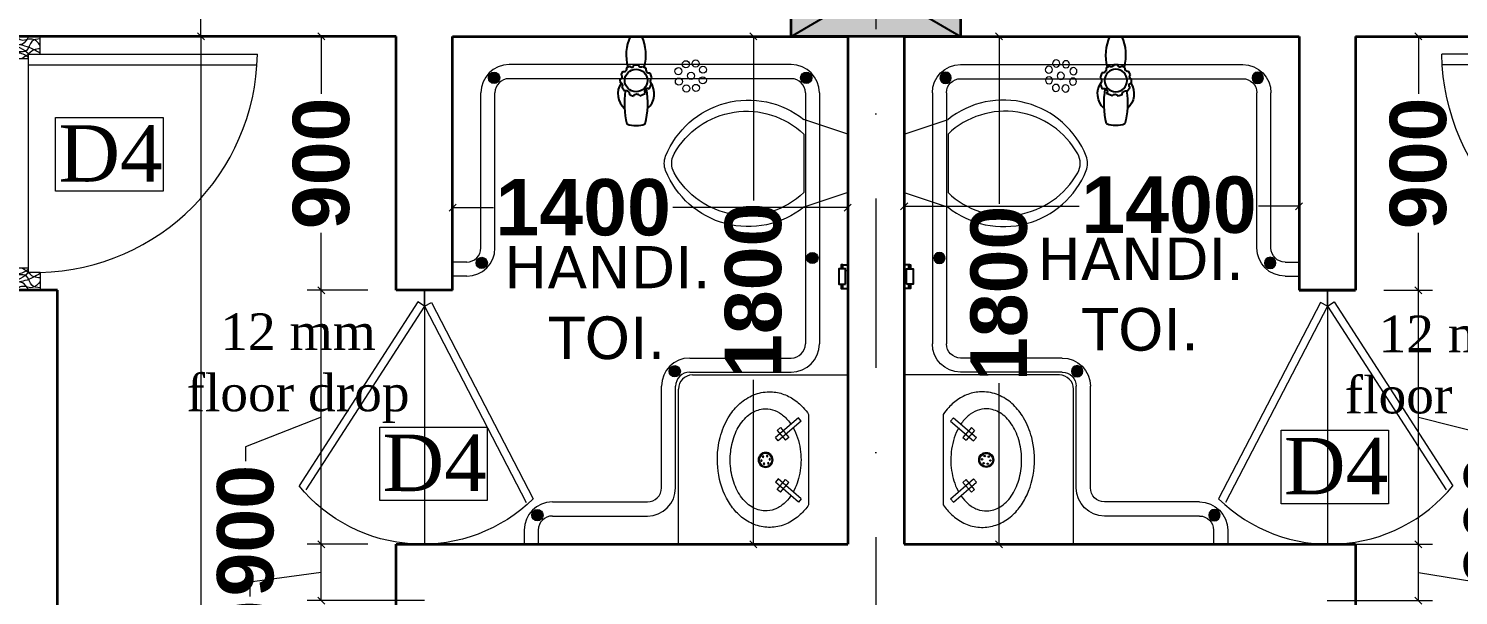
# Model space of a CAD drawing. Header units: millimetres. Extents: x -3092155 to 4513934, y -12317808 to 1850003.
# Drawn here: x -453517 to -448450, y -5679308 to -5677299 of the extents above; entities that cross this region are included whole.
import ezdxf

# ---------------------------------------------------------------- set-up
doc = ezdxf.new("R2010")
doc.units = ezdxf.units.MM
doc.header["$LTSCALE"] = 2
doc.header["$MEASUREMENT"] = 0
doc.header["$PDMODE"] = 34
doc.header["$PDSIZE"] = 500
doc.linetypes.add('DASHDOT', pattern=[1, 0.5, -0.25, 0, -0.25])
for name, color, linetype, lineweight in [('coloumn', 10, 'Continuous', 35), ('D4', 10, 'Continuous', 5), ('DOOR', 27, 'Continuous', 5), ('FIXTURE', 252, 'Continuous', 0), ('GRID', 251, 'DASHDOT', 5), ('Layer1', 251, 'Continuous', 0), ('RAILING', 47, 'Continuous', 13), ('SILL', 74, 'Continuous', 9), ('tap', 97, 'Continuous', 25), ('taxe', 7, 'Continuous', 9), ('TEXT', 7, 'Continuous', 13), ('toi.dim.', 214, 'Continuous', 9), ('WAll', 250, 'Continuous', 35)]:
    doc.layers.add(name, color=color, linetype=linetype, lineweight=lineweight)
doc.layers.add('Layer3', color=36, linetype='Continuous')
doc.layers.add('ROAD', color=7, linetype='Continuous', lineweight=15, true_color=0x004a6a)
doc.styles.add('int dim', font='arialbd.ttf', dxfattribs={"height": 200})
doc.styles.get("Standard").update_dxf_attribs({"font": 'times.ttf', "height": 500})
doc.styles.add('style2', font='verdana.ttf')
doc.dimstyles.new('toilet detail', dxfattribs={"dimtxt": 150, "dimasz": 25, "dimexe": 50, "dimexo": 100, "dimgap": 25, "dimtad": 0, "dimdec": 0, "dimzin": 3, "dimdsep": 46, "dimtxsty": 'int dim', "dimblk": 'OBLIQUE', "dimcen": 90, "dimclrd": 214, "dimclre": 214, "dimclrt": 256, "dimadec": 0, "dimazin": 0, "dimtfac": 1, "dimtdec": 0, "dimtofl": 0, "dimtmove": 1, "dimatfit": 3, "dimfxl": 1, "dimfrac": 1, "dimtolj": 1, "dimtzin": 0, "dimlwd": -1, "dimlwe": -1, "dimarcsym": 1})

# ---------------------------------------------------------------- blocks, each defined once
blk = doc.blocks.new('F.F')
at = {"layer": 'coloumn', "ltscale": 100}
blk.add_hatch(color=256, dxfattribs=at).paths.add_polyline_path([(-222834.9387046737, -5830306.19952262), (-222834.9387046737, -5830656.199522621), (-223434.9387046737, -5830656.199522621), (-223434.9387046737, -5830306.19952262)])
at = {"layer": 'coloumn', "lineweight": 25, "ltscale": 100}
for p, q in [((-223434.9387046737, -5830656.199522621), (-222834.9387046737, -5830306.19952262)), ((-223434.9387046737, -5830306.19952262), (-222834.9387046737, -5830656.199522621))]:
    blk.add_line(p, q, dxfattribs=at)
at = {"layer": 'coloumn', "ltscale": 100}
blk.add_lwpolyline([(-222834.9387046737, -5830306.19952262), (-222834.9387046737, -5830656.199522621), (-223434.9387046737, -5830656.199522621), (-223434.9387046737, -5830306.19952262)], close=True, dxfattribs=at)
blk = doc.blocks.new('14')
at = {"layer": 'FIXTURE', "ltscale": 15000}
for centre in [(-56.98899096832612, 27.93758214637637), (-38.20844072954995, 36.0154674127698), (-20.2151071971748, 27.0380796417594), (-64.68213853077668, 9.495943598449239), (-38.12322247237899, 9.495943598449236), (-12.13889834866859, 9.495943598449236), (-56.95706919417716, -7.848507821559906), (-38.20844072954996, -15.28902206820631), (-18.61901848972775, -8.359989639371632)]:
    blk.add_circle(centre, 6.965944811660197, dxfattribs=at)
blk = doc.blocks.new('ryr')
at = {"layer": 'tap', "ltscale": 100}
for p, q in [((1982569.018644572, -4956357.754817451), (1982576.059878631, -4956352.883035951)), ((1982583.737675077, -4956350.44548549), (1982590.202268639, -4956350.139865152)), ((1982598.167661398, -4956351.876693387), (1982604.579008114, -4956355.304493397)), ((1982610.690104417, -4956361.283024868), (1982614.049456018, -4956367.114631121)), ((1982562.6397905, -4956366.830942098), (1982560.619417549, -4956373.748985207)), ((1982561.079463562, -4956384.703346794), (1982565.096674409, -4956394.370811427)), ((1982616.002023037, -4956374.114746697), (1982616.037314679, -4956381.777848398)), ((1982666.278792854, -4956367.768315107), (1982666.287072216, -4956388.375991837)), ((1982572.831709136, -4956401.424545053), (1982582.244357445, -4956405.415036406)), ((1982601.526662083, -4956402.744159232), (1982592.781080879, -4956405.710433228)), ((1982613.723516514, -4956389.770130052), (1982610.08629866, -4956395.641961147))]:
    blk.add_line(p, q, dxfattribs=at)
blk.add_circle((1982588.283364309, -4956378.074034302), 20, dxfattribs=at)
for centre, radius, start, end in [((1982547.685375614, -4956509.021082662), 151.7093994229934, 81.76230417884105, 103.9834318662461), ((1982564.445824714, -4956380.45154472), 34.64069505713051, 56.55277587514192, 138.7143302402152), ((1982563.234411473, -4956360.46920614), 6.389464648687468, 264.6601720458993, 25.13943216500143), ((1982579.446505095, -4956350.239695132), 4.296101661263567, 217.9728670969993, 357.2543869593875), ((1982594.646703805, -4956348.890665844), 4.616654942065941, 195.6991030066236, 319.6996369507292), ((1982608.779900129, -4956357.123019014), 4.577611728740137, 156.5926791675466, 294.6637864751611), ((1982633.110303181, -4956440.782698616), 80.1950678442886, 65.5624695641667, 105.3326518006847), ((1982556.196415525, -4956378.074034302), 48.00995838109209, 160.1952473060995, 199.8047526939004), ((1982556.944758322, -4956379.390149402), 6.732447841380619, 307.8898860605086, 56.91974426233791), ((1982615.41065981, -4956370.507321732), 3.655574557478431, 111.8614756836552, 279.3096630897456), ((1982616.778405089, -4956386.323464932), 4.605631841286484, 99.25969699666588, 228.4484114278765), ((1982547.685375614, -4956247.126985941), 151.7093994229934, 256.0165681337539, 279.8379305379639), ((1982564.443915571, -4956375.699608197), 34.64069505713051, 221.3317081846367, 306.2699323172791), ((1982568.619799926, -4956398.275333967), 5.259059769223807, 323.2148265677761, 132.0605413497072), ((1982587.381802387, -4956410.234905004), 7.044464055513258, 39.96174969293975, 136.8267596166059), ((1982588.283364309, -4956378.074034302), 28, 279.2436243042187, 279.2438643274891), ((1982607.803097933, -4956401.599361283), 6.379985056878329, 69.03030871157539, 190.3369005336596), ((1982633.110303181, -4956315.365369986), 80.1950678442886, 254.6673482038987, 294.4375304516508)]:
    blk.add_arc(centre, radius, start, end, dxfattribs=at)
blk = doc.blocks.new('A$C3DC14F32')
at = {"layer": 'DOOR', "ltscale": 100}
for p, q in [((52.99949478264897, 114.9996921028942), (52.99949478264899, 756.7428243851377)), ((83.99949478264897, 79.99969210289419), (83.99949478264898, 755.4110343496443)), ((-0.0005052173510194, -0.000307897105813), (-0.0005052173510194, 114.9996921028942)), ((52.99949478264897, 114.9996921028942), (-0.0005052173510194, 114.9996921028942)), ((52.99949478264897, 79.99969210289419), (52.99949478264897, 114.9996921028942)), ((696.999494782649, 114.9996921028942), (696.999494782649, 79.99969210289419)), ((696.999494782649, 114.9996921028942), (749.999494782649, 114.9996921028942)), ((749.999494782649, 114.9996921028942), (749.999494782649, -0.000307897105813)), ((52.99949478264897, 79.99969210289419), (696.999494782649, 79.99969210289419)), ((64.99949478264897, -0.0003078980371356), (64.99949478264897, 79.99969210289419)), ((684.9994947826488, 79.99969210289419), (684.9994947826488, -0.0003078980371356)), ((64.99949478264897, -0.0003078980371356), (-0.0005052173510194, -0.000307897105813)), ((684.9994947826488, -0.0003078980371356), (749.9994947826491, -0.0003078980371356))]:
    blk.add_line(p, q, dxfattribs=at)
blk.add_arc((40.31417776597399, 100.008927482144), 656.8563987731303, 1.307716759455737, 88.89342584686472, dxfattribs=at)
for points in [[(49.99949478264897, 114.9996921028942), (28.5, 70), (14.5, 33.5), (-0.0005052173510194, 24)], [(26.49949478264898, 114.9996921028942), (8, 91.5), (10.5, 56), (-0.0005052173510194, 44.5)], [(7.000000000465661, 114.9996921028942), (15, 90.5), (41.5, 75), (48, 24.5), (64.99949478264897, 10)], [(37.00000000046565, 114.9996921028942), (40, 96), (56, 76), (64.99949478264897, 61)], [(742.9989895648323, 114.9996921028942), (734.998989565298, 90.5), (708.4989895652977, 75), (701.998989565298, 24.5), (684.9994947826488, 10)], [(712.9989895648323, 114.9996921028942), (709.998989565298, 96), (693.9989895652977, 76), (684.9994947826488, 61)], [(699.999494782649, 114.9996921028942), (721.4989895652977, 70), (735.498989565298, 33.5), (749.999494782649, 24)], [(723.499494782649, 114.9996921028942), (741.9989895652977, 91.5), (739.498989565298, 56), (749.999494782649, 44.5)], [(52.99949478264897, 82), (32.5, 31.5), (37, 21), (-0.0005052173510194, 12)], [(-0.0005052173510194, 81), (22.5, 62.5), (25, 15), (64.99949478264897, -0.0003078980371356)], [(62, 79.99969210289419), (49, 49), (54, 23.5), (4, -0.000307897105813)], [(749.999494782649, 81), (727.4989895652978, 62.5), (724.9989895652977, 15), (684.9994947826488, -0.0003078980371356)], [(687.9989895652977, 79.99969210289419), (700.9989895652977, 49), (695.9989895652977, 23.5), (745.9989895652977, -0.000307897105813)], [(696.999494782649, 82), (717.4989895652977, 31.5), (712.9989895652977, 21), (749.999494782649, 12)]]:
    blk.add_spline(points, degree=3, dxfattribs=at)
blk = doc.blocks.new('_Oblique')
at = {"color": 0, "linetype": 'ByBlock', "lineweight": -2}
blk.add_line((-0.5, -0.5), (0.5, 0.5), dxfattribs=at)
blk = doc.blocks.new('*D1242')
at = {"layer": 'Defpoints', "color": 0, "lineweight": 50, "ltscale": 100, "transparency": 16777216}
for p in [(-1420435.237251119, -5390860.687019234), (-1420212.660951454, -5390860.687019234), (-1420435.2149101, -5391760.687019234)]:
    blk.add_point(p, dxfattribs=at)
at = {"layer": 'toi.dim.', "color": 214, "ltscale": 100, "transparency": 16777216}
for p, q in [((-1420335.237251119, -5390860.687019234), (-1420162.660951455, -5390860.687019234)), ((-1420212.660951454, -5391760.687019234), (-1420212.660951454, -5390860.687019234)), ((-1420212.660951454, -5391310.687019235), (-1419949.050948, -5391376.835547158)), ((-1419949.050948, -5391376.835547158), (-1419949.050948, -5391426.835547158)), ((-1420335.2149101, -5391760.687019234), (-1420162.660951455, -5391760.687019234))]:
    blk.add_line(p, q, dxfattribs=at)
at = {"layer": 'toi.dim.', "color": 214, "ltscale": 100, "transparency": 16777216, "xscale": 25, "yscale": 25, "zscale": 25}
for p, rotation in [((-1420212.660951454, -5390860.687019234), 90), ((-1420212.660951454, -5391760.687019234), 270)]:
    blk.add_blockref('_Oblique', p, dxfattribs=dict(at, rotation=rotation))
at = {"layer": 'toi.dim.', "ltscale": 100, "transparency": 16777216, "insert": (-1419949.050947999, -5391673.595438018), "char_height": 200, "attachment_point": 5, "rotation": 90, "style": 'int dim'}
blk.add_mtext('\\A1;900', dxfattribs=at)
blk = doc.blocks.new('*D1243')
at = {"layer": 'Defpoints', "color": 0, "lineweight": 50, "ltscale": 100, "transparency": 16777216}
for p in [(-1420435.237251119, -5389960.687019234), (-1420212.660951454, -5389960.687019234), (-1420435.237251119, -5390860.687019234)]:
    blk.add_point(p, dxfattribs=at)
at = {"layer": 'toi.dim.', "color": 214, "ltscale": 100, "transparency": 16777216}
for p, q in [((-1420335.237251119, -5389960.687019234), (-1420162.660951455, -5389960.687019234)), ((-1420212.660951454, -5389960.687019234), (-1420212.660951454, -5390163.927128375)), ((-1420212.660951454, -5390860.687019234), (-1420212.660951454, -5390657.446910095)), ((-1420335.237251119, -5390860.687019234), (-1420162.660951455, -5390860.687019234))]:
    blk.add_line(p, q, dxfattribs=at)
at = {"layer": 'toi.dim.', "color": 214, "ltscale": 100, "transparency": 16777216, "xscale": 25, "yscale": 25, "zscale": 25}
for p, rotation in [((-1420212.660951454, -5389960.687019234), 90), ((-1420212.660951454, -5390860.687019234), 270)]:
    blk.add_blockref('_Oblique', p, dxfattribs=dict(at, rotation=rotation))
at = {"layer": 'toi.dim.', "ltscale": 100, "transparency": 16777216, "insert": (-1420212.660951454, -5390410.687019234), "char_height": 200, "attachment_point": 5, "rotation": 90, "style": 'int dim'}
blk.add_mtext('\\A1;900', dxfattribs=at)
blk = doc.blocks.new('*D1245')
at = {"layer": 'Defpoints', "color": 0, "lineweight": 50, "ltscale": 100, "transparency": 16777216}
for p in [(-1424100.193849668, -5391760.687019234), (-1423834.838210449, -5391760.687019234), (-1423634.846117938, -5391960.687019231)]:
    blk.add_point(p, dxfattribs=at)
at = {"layer": 'toi.dim.', "color": 214, "ltscale": 100, "transparency": 16777216}
for p, q in [((-1423934.838210449, -5391760.687019234), (-1424150.193849668, -5391760.687019234)), ((-1424100.193849668, -5391960.687019231), (-1424100.193849668, -5391760.687019234)), ((-1424100.193849668, -5391860.687019232), (-1424353.343983662, -5391895.450077783)), ((-1424353.343983662, -5391895.450077783), (-1424353.343983662, -5391945.450077783)), ((-1423734.846117938, -5391960.687019231), (-1424150.193849668, -5391960.687019231))]:
    blk.add_line(p, q, dxfattribs=at)
at = {"layer": 'toi.dim.', "color": 214, "ltscale": 100, "transparency": 16777216, "xscale": 25, "yscale": 25, "zscale": 25}
for p, rotation in [((-1424100.193849668, -5391760.687019234), 90), ((-1424100.193849668, -5391960.687019231), 270)]:
    blk.add_blockref('_Oblique', p, dxfattribs=dict(at, rotation=rotation))
at = {"layer": 'toi.dim.', "ltscale": 100, "transparency": 16777216, "insert": (-1424353.343983661, -5392193.164948178), "char_height": 200, "attachment_point": 5, "rotation": 90, "style": 'int dim'}
blk.add_mtext('\\A1;200', dxfattribs=at)
blk = doc.blocks.new('*D1206')
at = {"layer": 'Defpoints', "color": 0, "lineweight": 50, "ltscale": 100, "transparency": 16777216}
for p in [(-1424100.193849668, -5390860.687019235), (-1423834.846117937, -5390860.687019235), (-1423834.846117938, -5391760.687019234)]:
    blk.add_point(p, dxfattribs=at)
at = {"layer": 'toi.dim.', "color": 214, "ltscale": 100, "transparency": 16777216}
for p, q in [((-1423934.846117937, -5390860.687019235), (-1424150.193849668, -5390860.687019235)), ((-1424100.193849668, -5391760.687019234), (-1424100.193849668, -5390860.687019235)), ((-1424100.193849668, -5391310.687019235), (-1424368.489739139, -5391415.849960906)), ((-1424368.489739139, -5391415.849960906), (-1424368.489739139, -5391465.849960906)), ((-1423934.846117937, -5391760.687019234), (-1424150.193849668, -5391760.687019234))]:
    blk.add_line(p, q, dxfattribs=at)
at = {"layer": 'toi.dim.', "color": 214, "ltscale": 100, "transparency": 16777216, "xscale": 25, "yscale": 25, "zscale": 25}
for p, rotation in [((-1424100.193849668, -5390860.687019235), 90), ((-1424100.193849668, -5391760.687019234), 270)]:
    blk.add_blockref('_Oblique', p, dxfattribs=dict(at, rotation=rotation))
at = {"layer": 'toi.dim.', "ltscale": 100, "transparency": 16777216, "insert": (-1424368.489739138, -5391712.609851768), "char_height": 200, "attachment_point": 5, "rotation": 90, "style": 'int dim'}
blk.add_mtext('\\A1;900', dxfattribs=at)
blk = doc.blocks.new('*D1246')
at = {"layer": 'Defpoints', "color": 0, "lineweight": 50, "ltscale": 100, "transparency": 16777216}
for p in [(-1424100.193849668, -5389960.687019234), (-1423834.846117938, -5389960.687019234), (-1423834.846117937, -5390860.687019235)]:
    blk.add_point(p, dxfattribs=at)
at = {"layer": 'toi.dim.', "color": 214, "ltscale": 100, "transparency": 16777216}
for p, q in [((-1423934.846117937, -5389960.687019234), (-1424150.193849668, -5389960.687019234)), ((-1424100.193849668, -5389960.687019234), (-1424100.193849668, -5390163.927128375)), ((-1424100.193849668, -5390860.687019235), (-1424100.193849668, -5390657.446910095)), ((-1423934.846117937, -5390860.687019235), (-1424150.193849668, -5390860.687019235))]:
    blk.add_line(p, q, dxfattribs=at)
at = {"layer": 'toi.dim.', "color": 214, "ltscale": 100, "transparency": 16777216, "xscale": 25, "yscale": 25, "zscale": 25}
for p, rotation in [((-1424100.193849668, -5389960.687019234), 90), ((-1424100.193849668, -5390860.687019235), 270)]:
    blk.add_blockref('_Oblique', p, dxfattribs=dict(at, rotation=rotation))
at = {"layer": 'toi.dim.', "ltscale": 100, "transparency": 16777216, "insert": (-1424100.193849667, -5390410.687019234), "char_height": 200, "attachment_point": 5, "rotation": 90, "style": 'int dim'}
blk.add_mtext('\\A1;900', dxfattribs=at)
blk = doc.blocks.new('*D1247')
at = {"layer": 'Defpoints', "color": 0, "lineweight": 50, "ltscale": 100, "transparency": 16777216}
for p in [(-1420635.237251119, -5391760.687019234), (-1420212.660951454, -5391760.687019234), (-1420635.237251119, -5391960.687019231)]:
    blk.add_point(p, dxfattribs=at)
at = {"layer": 'toi.dim.', "color": 214, "ltscale": 100, "transparency": 16777216}
for p, q in [((-1420535.237251119, -5391760.687019234), (-1420162.660951455, -5391760.687019234)), ((-1420212.660951454, -5391960.687019231), (-1420212.660951454, -5391760.687019234)), ((-1420212.660951454, -5391860.687019232), (-1419971.98905514, -5391900.206716659)), ((-1419971.98905514, -5391900.206716659), (-1419971.98905514, -5391950.206716659)), ((-1420535.237251119, -5391960.687019231), (-1420162.660951455, -5391960.687019231))]:
    blk.add_line(p, q, dxfattribs=at)
at = {"layer": 'toi.dim.', "color": 214, "ltscale": 100, "transparency": 16777216, "xscale": 25, "yscale": 25, "zscale": 25}
for p, rotation in [((-1420212.660951454, -5391760.687019234), 90), ((-1420212.660951454, -5391960.687019231), 270)]:
    blk.add_blockref('_Oblique', p, dxfattribs=dict(at, rotation=rotation))
at = {"layer": 'toi.dim.', "ltscale": 100, "transparency": 16777216, "insert": (-1419971.989055139, -5392197.921587055), "char_height": 200, "attachment_point": 5, "rotation": 90, "style": 'int dim'}
blk.add_mtext('\\A1;200', dxfattribs=at)
blk = doc.blocks.new('*D1257')
at = {"layer": 'Defpoints', "color": 0, "lineweight": 50, "ltscale": 100, "transparency": 16777216}
for p in [(-1424526.603036676, -5389960.687019234), (-1423834.846117938, -5389960.687019234), (-1423834.846117938, -5394460.686399475)]:
    blk.add_point(p, dxfattribs=at)
at = {"layer": 'toi.dim.', "color": 214, "ltscale": 100, "transparency": 16777216}
for p, q in [((-1423934.846117937, -5389960.687019234), (-1424576.603036676, -5389960.687019234)), ((-1424526.603036676, -5389960.687019234), (-1424526.603036676, -5392597.441539451)), ((-1424526.603036676, -5394460.686399475), (-1424526.603036676, -5393250.033626762)), ((-1423934.846117937, -5394460.686399475), (-1424576.603036676, -5394460.686399475))]:
    blk.add_line(p, q, dxfattribs=at)
at = {"layer": 'toi.dim.', "color": 214, "ltscale": 100, "transparency": 16777216, "xscale": 25, "yscale": 25, "zscale": 25}
for p, rotation in [((-1424526.603036676, -5389960.687019234), 90), ((-1424526.603036676, -5394460.686399475), 270)]:
    blk.add_blockref('_Oblique', p, dxfattribs=dict(at, rotation=rotation))
at = {"layer": 'toi.dim.', "ltscale": 100, "transparency": 16777216, "insert": (-1424526.603036676, -5392923.737583108), "char_height": 200, "attachment_point": 5, "rotation": 90, "style": 'int dim'}
blk.add_mtext('\\A1;4500', dxfattribs=at)
blk = doc.blocks.new('*D1258')
at = {"layer": 'Defpoints', "color": 0, "lineweight": 50, "ltscale": 100, "transparency": 16777216}
for p in [(-1424526.603036676, -5389760.687019235), (-1423986.792024805, -5389760.687019235), (-1423834.846117938, -5389960.687019234)]:
    blk.add_point(p, dxfattribs=at)
at = {"layer": 'toi.dim.', "color": 214, "ltscale": 100, "transparency": 16777216}
for p, q in [((-1424760.65727544, -5389713.292893724), (-1424760.65727544, -5389663.292893724)), ((-1424526.603036676, -5389860.687019234), (-1424760.65727544, -5389713.292893724)), ((-1424086.792024805, -5389760.687019235), (-1424576.603036676, -5389760.687019235)), ((-1424526.603036676, -5389960.687019234), (-1424526.603036676, -5389760.687019235)), ((-1423934.846117937, -5389960.687019234), (-1424576.603036676, -5389960.687019234))]:
    blk.add_line(p, q, dxfattribs=at)
at = {"layer": 'toi.dim.', "color": 214, "ltscale": 100, "transparency": 16777216, "xscale": 25, "yscale": 25, "zscale": 25}
for p, rotation in [((-1424526.603036676, -5389760.687019235), 90), ((-1424526.603036676, -5389960.687019234), 270)]:
    blk.add_blockref('_Oblique', p, dxfattribs=dict(at, rotation=rotation))
at = {"layer": 'toi.dim.', "ltscale": 100, "transparency": 16777216, "insert": (-1424760.657275439, -5389415.578023327), "char_height": 200, "attachment_point": 5, "rotation": 90, "style": 'int dim'}
blk.add_mtext('\\A1;200', dxfattribs=at)
blk = doc.blocks.new('*D1207')
at = {"layer": 'Defpoints', "color": 0, "lineweight": 50, "ltscale": 100, "transparency": 16777216}
for p in [(-1422034.846117936, -5390376.796773953), (-1422034.846117936, -5390562.790842702), (-1420635.237251119, -5390635.676590822)]:
    blk.add_point(p, dxfattribs=at)
at = {"layer": 'toi.dim.', "color": 214, "ltscale": 100, "transparency": 16777216}
for p, q in [((-1422034.846117936, -5390476.796773953), (-1422034.846117936, -5390612.790842702)), ((-1420635.237251119, -5390535.676590824), (-1420635.237251119, -5390512.790842702)), ((-1422034.846117936, -5390562.790842702), (-1421414.226721485, -5390562.790842702)), ((-1420635.237251119, -5390562.790842702), (-1420778.551414527, -5390562.790842702))]:
    blk.add_line(p, q, dxfattribs=at)
at = {"layer": 'toi.dim.', "color": 214, "ltscale": 100, "transparency": 16777216, "xscale": 25, "yscale": 25, "zscale": 25, "rotation": 180}
blk.add_blockref('_Oblique', (-1422034.846117936, -5390562.790842702), dxfattribs=at)
at = {"layer": 'toi.dim.', "color": 214, "ltscale": 100, "transparency": 16777216, "xscale": 25, "yscale": 25, "zscale": 25}
blk.add_blockref('_Oblique', (-1420635.237251119, -5390562.790842702), dxfattribs=at)
at = {"layer": 'toi.dim.', "ltscale": 100, "transparency": 16777216, "insert": (-1421096.389068006, -5390558.587181987), "char_height": 200, "attachment_point": 5, "style": 'int dim'}
blk.add_mtext('\\A1;1400', dxfattribs=at)
blk = doc.blocks.new('*D1269')
at = {"layer": 'Defpoints', "color": 0, "lineweight": 50, "ltscale": 100, "transparency": 16777216}
for p in [(-1422234.846117937, -5390158.081581184), (-1423634.846117937, -5390331.337172132), (-1423634.846117937, -5390567.522984162)]:
    blk.add_point(p, dxfattribs=at)
at = {"layer": 'toi.dim.', "color": 214, "ltscale": 100, "transparency": 16777216}
for p, q in [((-1422234.846117937, -5390258.081581183), (-1422234.846117937, -5390617.522984162)), ((-1423634.846117937, -5390431.337172132), (-1423634.846117937, -5390617.522984162)), ((-1423634.846117937, -5390567.522984162), (-1423490.009734723, -5390567.522984162)), ((-1422234.846117937, -5390567.522984162), (-1422854.334427766, -5390567.522984162))]:
    blk.add_line(p, q, dxfattribs=at)
at = {"layer": 'toi.dim.', "color": 214, "ltscale": 100, "transparency": 16777216, "xscale": 25, "yscale": 25, "zscale": 25, "rotation": 180}
blk.add_blockref('_Oblique', (-1423634.846117937, -5390567.522984162), dxfattribs=at)
at = {"layer": 'toi.dim.', "color": 214, "ltscale": 100, "transparency": 16777216, "xscale": 25, "yscale": 25, "zscale": 25}
blk.add_blockref('_Oblique', (-1422234.846117937, -5390567.522984162), dxfattribs=at)
at = {"layer": 'toi.dim.', "ltscale": 100, "transparency": 16777216, "insert": (-1423172.172081244, -5390567.522984162), "char_height": 200, "attachment_point": 5, "style": 'int dim'}
blk.add_mtext('\\A1;1400', dxfattribs=at)
blk = doc.blocks.new('*D1270')
at = {"layer": 'Defpoints', "color": 0, "lineweight": 50, "ltscale": 100, "transparency": 16777216}
for p in [(-1423445.530759054, -5389960.687019234), (-1423445.530759054, -5391760.687019234), (-1422569.030717511, -5391760.687019234)]:
    blk.add_point(p, dxfattribs=at)
at = {"layer": 'toi.dim.', "color": 214, "ltscale": 100, "transparency": 16777216}
for p, q in [((-1423345.530759054, -5389960.687019234), (-1422519.030717511, -5389960.687019234)), ((-1422569.030717511, -5389960.687019234), (-1422569.030717511, -5390542.849365756)), ((-1422569.030717511, -5391760.687019234), (-1422569.030717511, -5391178.524672713)), ((-1423345.530759054, -5391760.687019234), (-1422519.030717511, -5391760.687019234))]:
    blk.add_line(p, q, dxfattribs=at)
at = {"layer": 'toi.dim.', "color": 214, "ltscale": 100, "transparency": 16777216, "xscale": 25, "yscale": 25, "zscale": 25}
for p, rotation in [((-1422569.030717511, -5389960.687019234), 90), ((-1422569.030717511, -5391760.687019234), 270)]:
    blk.add_blockref('_Oblique', p, dxfattribs=dict(at, rotation=rotation))
at = {"layer": 'toi.dim.', "ltscale": 100, "transparency": 16777216, "insert": (-1422569.03071751, -5390860.687019235), "char_height": 200, "attachment_point": 5, "rotation": 90, "style": 'int dim'}
blk.add_mtext('\\A1;1800', dxfattribs=at)
blk = doc.blocks.new('*D1208')
at = {"layer": 'Defpoints', "color": 0, "lineweight": 50, "ltscale": 100, "transparency": 16777216}
for p in [(-1422034.846117936, -5389960.687019236), (-1422034.846117936, -5391760.687019234), (-1421698.454811508, -5391760.687019234)]:
    blk.add_point(p, dxfattribs=at)
at = {"layer": 'toi.dim.', "color": 214, "ltscale": 100, "transparency": 16777216}
for p, q in [((-1421934.846117936, -5389960.687019236), (-1421648.454811508, -5389960.687019236)), ((-1421698.454811508, -5389960.687019236), (-1421698.454811508, -5390553.762753659)), ((-1421698.454811508, -5391760.687019234), (-1421698.454811508, -5391189.438060616)), ((-1421934.846117936, -5391760.687019234), (-1421648.454811508, -5391760.687019234))]:
    blk.add_line(p, q, dxfattribs=at)
at = {"layer": 'toi.dim.', "color": 214, "ltscale": 100, "transparency": 16777216, "xscale": 25, "yscale": 25, "zscale": 25}
for p, rotation in [((-1421698.454811508, -5389960.687019236), 90), ((-1421698.454811508, -5391760.687019234), 270)]:
    blk.add_blockref('_Oblique', p, dxfattribs=dict(at, rotation=rotation))
at = {"layer": 'toi.dim.', "ltscale": 100, "transparency": 16777216, "insert": (-1421698.454811509, -5390871.600407137), "char_height": 200, "attachment_point": 5, "rotation": 90, "style": 'int dim'}
blk.add_mtext('\\A1;1800', dxfattribs=at)
blk = doc.blocks.new('A$C7E617290')
at = {"layer": 'DOOR', "ltscale": 0.1}
for p, q in [((342.8946042056196, 750.4069316708483), (342.8946042056196, 800.1712549729273)), ((320.6997916847468, 761.9130299300887), (-0.0018879845738411, 143.2920609340071)), ((342.8946042051539, 750.4069316699167), (22.1929245358333, 131.7859626733698)), ((342.8946042046882, 750.4069316703827), (716.8215018860063, 170.9839795115404)), ((363.9002756364643, 763.962807431817), (737.8271733187137, 184.539855272509))]:
    blk.add_line(p, q, dxfattribs=at)
at = {"layer": 'ROAD', "ltscale": 0.1}
for q in [(320.6997916833497, 761.9130299305542), (363.9002756359987, 763.9628074308857)]:
    blk.add_line((342.8946042042225, 750.4069316699167), q, dxfattribs=at)
at = {"layer": 'SILL', "ltscale": 0.1}
blk.add_arc((350.1537954197265, 499.4689949974417), 499.4707308533312, 225.4884156420335, 320.9110805028968, dxfattribs=at)
blk = doc.blocks.new('A$C04A64DAF')
at = {"layer": 'FIXTURE', "ltscale": 200}
for p, q in [((-460.5319485655054, 211.8360090740025), (-460.5319485655054, -211.8360090740025)), ((-425.766160367988, 180.9671429488808), (-412.5776366544887, 196.229942869395)), ((-425.766160367988, 180.9671429488808), (-317.9572460697964, 87.8098958618939)), ((-412.5776366544887, 196.229942869395), (-304.7687223581597, 103.0726957712322)), ((-328.3186448877677, 150.0810386016965), (-367.8842160506174, 104.2926388531923)), ((-313.0558449951932, 136.8925148900598), (-352.6214161301032, 91.104115139693)), ((-328.3186448877677, 150.0810386016965), (-313.0558449951932, 136.8925148900598)), ((-367.8842160506174, 104.2926388531923), (-352.6214161301032, 91.104115139693)), ((-317.9572460697964, 87.8098958618939), (-304.7687223581597, 103.0726957712322)), ((-425.766160367988, -184.0171948280185), (-317.9572460697964, -90.85994772985576)), ((-412.5776366544887, -199.2799947373569), (-304.7687223581597, -106.12274765037)), ((-367.8842160506174, -107.3426907323301), (-352.6214161301032, -94.15416701883078)), ((-328.3186448877677, -153.1310904808342), (-367.8842160506174, -107.3426907323301)), ((-313.0558449951932, -139.9425667691976), (-352.6214161301032, -94.15416701883078)), ((-317.9572460697964, -90.85994772985576), (-304.7687223581597, -106.12274765037)), ((-425.766160367988, -184.0171948280185), (-412.5776366544887, -199.2799947373569)), ((-328.3186448877677, -153.1310904808342), (-313.0558449951932, -139.9425667691976))]:
    blk.add_line(p, q, dxfattribs=at)
for centre, radius in [((-258.6039053900167, -1.525025933980941), 35.30016000000001), ((-258.6039053900167, -1.525025933980941), 30.25728000000001), ((-278.0664160763845, 1.265254357829689), 3.379842646712931), ((-265.9187070978806, 16.72514288127422), 3.379842646712931), ((-246.4561964357272, 13.93486258946359), 3.379842646712931), ((-270.7516143424436, -16.98491446860134), 3.379842646712931), ((-251.2891036560759, -19.77519476041198), 3.379842646712931), ((-239.1413947017863, -4.315306223928928), 3.379842646712931)]:
    blk.add_circle(centre, radius, dxfattribs=at)
for points, knots in [([(-460.5319485655054, -211.8360090721398), (-448.9494688538834, -228.884865347296), (-435.7212605522944, -244.5974247958511), (-404.0515615520998, -274.2143144495785), (-385.1149074947461, -287.5987104084343), (-343.7765635894611, -307.7558858655393), (-321.356839270331, -314.4728584121913), (-275.3930923389271, -319.5993178077042), (-251.9259969489649, -317.9728200696409), (-207.1407153317705, -306.7806122433394), (-185.8648508666083, -297.2785199470818), (-147.2540309419855, -272.3745317421854), (-129.8836887432262, -257.0056834183633), (-99.39202395733444, -222.1667391415685), (-86.24758570734413, -202.6888385806233), (-51.88750106748194, -137.6044459193945), (-37.97444161679596, -87.03409549035132), (-29.73577788937837, 11.30215813219547), (-33.60477533470839, 58.83110884204507), (-53.75147297885269, 136.5859176348894), (-66.53461213689296, 168.1135254465043), (-96.75216129701583, 218.7508922964334), (-112.5730872014537, 239.0827658120543), (-149.2621174929663, 274.1363832429051), (-170.181348814629, 288.8569867312908), (-216.1359223658219, 310.1401520427316), (-241.1911705275997, 316.609092220664), (-287.7506965724752, 319.0814359635115), (-309.0616075759754, 316.6765230745077), (-349.71547192242, 305.356741309166), (-369.0366834392771, 296.4851198438555), (-404.4090592777356, 273.7988841999322), (-420.4833257282152, 260.0056871380657), (-444.1157788289711, 234.2805654518306), (-452.6992982169613, 223.3652958292514), (-460.5319485655054, 211.8360090740025)], [2.343403678038542, 2.343403678038542, 2.343403678038542, 2.343403678038542, 2.563954544575576, 2.563954544575576, 2.813983841499735, 2.813983841499735, 3.064013138423895, 3.064013138423895, 3.314042435348054, 3.314042435348054, 3.564071732272214, 3.564071732272214, 3.814101029196373, 3.814101029196373, 4.064130326120534, 4.064130326120534, 4.592757119412946, 4.592757119412946, 5.068313435529031, 5.068313435529031, 5.420466271563587, 5.420466271563587, 5.695708282082603, 5.695708282082603, 5.970950292601618, 5.970950292601618, 6.246192303120633, 6.246192303120633, 6.474870465049078, 6.474870465049078, 6.703548626977522, 6.703548626977522, 6.932226788905967, 6.932226788905967, 7.081374282730835, 7.081374282730835, 7.081374282730835, 7.081374282730835]), ([(-375.8869515853003, -171.4232152365148), (-366.6750267902389, -184.6450826954096), (-356.3837798079476, -196.3044382091611), (-331.6909925593063, -218.0892817303538), (-316.7766703469679, -227.2934358157217), (-286.1076788930223, -239.1081314384937), (-270.0210343664512, -241.8301489334553), (-233.3445548163727, -240.4324482791126), (-212.4813020071015, -233.8669795226306), (-173.910497858189, -210.0185220893473), (-156.1338314330205, -192.7280159480869), (-126.2640845524147, -149.7605303991586), (-114.1925167283043, -124.1276299525052), (-97.49901069607586, -68.12151208519936), (-92.89312339480966, -37.84399176761508), (-91.87957170512527, 23.10360987484455), (-95.42448917683217, 53.70406027138233), (-110.21797864791, 110.7734551746398), (-121.4342548800632, 137.2895000260323), (-149.7956005921587, 182.2434469033033), (-167.0266669718548, 200.8115583527833), (-204.7494851658121, 227.3293884880841), (-225.3702932139859, 235.3464858941734), (-261.0674576396123, 239.1930093951523), (-276.2173697194084, 237.8868522159755), (-305.5641655223444, 229.4896468892694), (-319.9457808202132, 222.3632724341005), (-346.7881172364578, 202.8597523085773), (-359.3436472741887, 190.4091494865715), (-372.8553262716159, 172.6757339779287), (-375.1405247887597, 169.4990828931331), (-377.3623598208651, 166.2286479454487)], [2.35598536579047, 2.35598536579047, 2.35598536579047, 2.35598536579047, 2.590166380904917, 2.590166380904917, 2.87927577223176, 2.87927577223176, 3.168385163558603, 3.168385163558603, 3.548321705753133, 3.548321705753133, 3.928258247947663, 3.928258247947663, 4.308194790142194, 4.308194790142194, 4.688131332336723, 4.688131332336723, 5.068067874531253, 5.068067874531253, 5.448004416725784, 5.448004416725784, 5.827940958920312, 5.827940958920312, 6.207877501114843, 6.207877501114843, 6.479980230269067, 6.479980230269067, 6.752082959423291, 6.752082959423291, 7.024185688577513, 7.024185688577513, 7.081374282730835, 7.081374282730835, 7.081374282730835, 7.081374282730835]), ([(-387.9655827051029, 149.0472005531191), (-396.0551729043946, 134.6010560654103), (-402.9910930832849, 118.7620314061641), (-414.1238955436274, 85.2674552667886), (-418.3309456286951, 67.5478286985308), (-426.0768619431182, 16.21232972852886), (-426.1187672158703, -18.43305854313075), (-416.2698291828855, -84.79625846445562), (-406.405096472241, -116.4032563269138), (-391.0098124695942, -146.5358686652034), (-389.5086897378787, -149.3416187018156), (-387.9655827051029, -152.0972524173558)], [0.8939572373925269, 0.8939572373925269, 0.8939572373925269, 0.8939572373925269, 1.125800864461496, 1.125800864461496, 1.357644491530466, 1.357644491530466, 1.78052763988947, 1.78052763988947, 2.203410788248473, 2.203410788248473, 2.247635416197266, 2.247635416197266, 2.247635416197266, 2.247635416197266])]:
    blk.add_open_spline(points, degree=3, knots=knots, dxfattribs=at)
blk = doc.blocks.new('A$C74827424')
at = {"layer": 'Layer3'}
for p, q in [((0, 0.4020045388460858), (0, 1.095959377504186)), ((2.923084642738103, 0.4020045388460858), (2.923084642738103, 1.095959377504186))]:
    blk.add_line(p, q, dxfattribs=at)
for points in [[(0.5127460059302394, 0.2965333125903271), (0, 0.2965333125903271), (0, 0.5074757651018444), (0.5127460059302394, 0.5074757651018444)], [(2.40942830214044, 0.5074757651018444), (2.923084642738103, 0.5074757651018444), (2.923084642738103, 0.2965333125903271), (2.40942830214044, 0.2965333125903271)]]:
    blk.add_lwpolyline(points, dxfattribs=at)
blk.add_lwpolyline([(0.5127460059302394, 0.8087159556744155), (2.40942830214044, 0.8087159556744155), (2.40942830214044, 0), (0.5127460059302394, 0)], close=True, dxfattribs=at)
blk = doc.blocks.new('A$C7AA60F0C')
at = {"layer": 'FIXTURE', "ltscale": 100}
for p, q in [((402.5341978829819, 285.1434079566971), (246.9926524024923, 336.990589783527)), ((246.9926524024923, 285.1434079566971), (246.9926524024923, 77.75468066427857)), ((402.5341978829819, 285.1434079566971), (402.5341978829819, 77.75468066427857)), ((402.5341978829819, 77.75468066427857), (246.9926524024923, 25.90749883744866)), ((394.2912111144979, -198.7844658037647), (402.5341978829819, -198.7844658037647))]:
    blk.add_line(p, q, dxfattribs=at)
at = {"layer": 'FIXTURE', "ltscale": 100, "extrusion": (0, 0, -1)}
for centre, major_axis, ratio, start_param, end_param in [((50.47961367783137, 90.2109677279368), (223.0674869543888, -223.067486954389), 0.9999999999999294, 2.735616402045641, 4.599478506228069), ((44.33793662604876, 72.57279665116221), (207.6724455142747, -207.6724455142747), 0.9999999999999408, 2.862371336515054, 4.688514484834191), ((-178.3362244504969, 181.4495819890871), (48.88199315997594, -48.88199315997594), 0.9999999999993436, 1.976769601960749, 2.735616402046388), ((50.47900049504825, 272.6887410664931), (223.0672269008382, 223.0672269008381), 0.999999999999679, 1.683703590402687, 3.547565928755599), ((44.33733193692751, 290.3270264798775), (207.6723155693679, -207.6723155693679), 0.9999999999999388, 0.0238713122327279, 1.850013566352764)]:
    blk.add_ellipse(centre, major_axis=major_axis, ratio=ratio, start_param=start_param, end_param=end_param, dxfattribs=at)
at = {"layer": 'FIXTURE', "ltscale": 100, "extrusion": (0, 0, -0.9999999999999999)}
blk.add_ellipse((-152.0664086777251, 181.4495556959882), major_axis=(48.88199315994119, 48.88199315994117), ratio=0.9999999999991935, start_param=3.420809893147452, end_param=4.433167663309546, dxfattribs=at)
at = {"layer": 'FIXTURE', "ltscale": 100, "xscale": -28.69686868808184, "yscale": 28.69686868808184, "zscale": 28.69686868808184, "rotation": 270}
blk.add_blockref('A$C74827424', (371.0835955303628, -261.6333825876936), dxfattribs=at)
blk = doc.blocks.new('A$C7E2B4B46')
at = {"layer": 'RAILING', "ltscale": 0.1}
h = blk.add_hatch(color=256, dxfattribs=at)
h.set_gradient(color1=(245, 10, 245), color2=(225, 9, 225), one_color=1, tint=0.4600000083446503, name='CYLINDER')
h.paths.add_polyline_path([(166.5758582269773, -146.9669914124533, -1), (126.5758582269773, -146.9669914124533, -1)])
h = blk.add_hatch(color=256, dxfattribs=at)
h.set_gradient(color1=(245, 10, 245), color2=(225, 9, 225), one_color=1, tint=0.4600000083446503, name='CYLINDER')
h.paths.add_polyline_path([(1272.641875411384, -146.966991411522, -1), (1232.641875411384, -146.966991411522, -1)])
h = blk.add_hatch(color=256, dxfattribs=at)
h.set_gradient(color1=(245, 10, 245), color2=(225, 9, 225), one_color=1, tint=0.4600000083446503, name='CYLINDER')
h.paths.add_polyline_path([(122.6418754025362, -803.0330085903406, -1), (82.64187540253623, -803.0330085903406, -1)])
h = blk.add_hatch(color=256, dxfattribs=at)
h.set_gradient(color1=(245, 10, 245), color2=(225, 9, 225), one_color=1, tint=0.4600000083446503, name='CYLINDER')
h.paths.add_polyline_path([(1294.608866819413, -785.4669913798571, -1), (1254.608866819413, -785.4669913798571, -1)])
h = blk.add_hatch(color=256, dxfattribs=at)
h.set_gradient(color1=(245, 10, 245), color2=(225, 9, 225), one_color=1, tint=0.4600000083446503, name='CYLINDER')
h.paths.add_polyline_path([(766.5758582314011, -1186.966991413385, -1), (806.5758582314011, -1186.966991413385, -1)])
h = blk.add_hatch(color=256, dxfattribs=at)
h.set_gradient(color1=(245, 10, 245), color2=(225, 9, 225), one_color=1, tint=0.4600000083446503, name='CYLINDER')
h.paths.add_polyline_path([(319.9525426269975, -1696.966991409659, -1), (279.9525426269974, -1696.966991409659, -1)])
at = {"layer": 'RAILING'}
for p, q in [((1199.608866821974, -100), (199.6088668161537, -100.0000000018626)), ((1199.60886682244, -150), (199.6088668161537, -150.0000000018626)), ((99.60886681382543, -750.0000000009312), (99.60886681615378, -200.0000000018626)), ((149.6088668138254, -750.0000000018626), (149.6088668166194, -199.999792272225)), ((1249.60886682244, -200), (1249.608866818249, -1090.000000000931)), ((1299.608866822207, -200), (1299.608866818482, -1090.000000000931)), ((49.60886681382544, -800.0000000018626), (-0.3911331861745566, -800.0000000018626)), ((49.60886681382544, -850.0000000018626), (-0.3911331861745566, -850.0000000018626)), ((839.6088668201116, -1140.000000002794), (1199.608866818482, -1140.000000000931)), ((839.6088668203447, -1190.000000002794), (1199.608866818947, -1190.000000000931)), ((739.6088668205775, -1600.000000000931), (739.6088668205775, -1240.000000002794)), ((789.6088668205775, -1600.000000000931), (789.6088668205775, -1240.000000002794)), ((352.9846731747966, -1650.000000001863), (689.6088668205775, -1650.000000000931)), ((352.9849393407348, -1700.000000001862), (689.6088668205775, -1700.000000001862)), ((252.9855512164068, -1749.999999998137), (252.9855512164068, -1799.999999998137)), ((302.9855512164068, -1749.999999998137), (302.9855512164068, -1799.999999998137))]:
    blk.add_line(p, q, dxfattribs=at)
for centre in [(146.5758582269773, -146.9669914124533), (1252.641875411384, -146.966991411522), (102.6418754025362, -803.0330085903406), (1274.608866819413, -785.4669913798571), (786.5758582314011, -1186.966991413385), (299.9525426269975, -1696.966991409659)]:
    blk.add_circle(centre, 20, dxfattribs=at)
for centre, radius, start, end in [((199.6088668161537, -200.0000000018626), 100, 90, 180), ((1199.608866822207, -200), 100, 0, 90), ((199.6088668161537, -200.0000000018626), 50, 90, 180), ((1199.60886682244, -200), 50, 0, 90), ((49.60886681382544, -750.0000000018626), 50, 270, 0), ((49.60886681382544, -750.0000000018626), 100, 270, 0), ((1199.608866818482, -1090.000000000931), 100, 270, 0), ((1199.608866818249, -1090.000000000931), 50, 270, 0), ((839.6088668205775, -1240.000000002794), 100, 90, 180), ((839.6088668205775, -1240.000000002794), 50, 90, 180), ((689.6088668205775, -1600.000000000931), 50, 270, 0), ((689.6088668205775, -1600.000000000931), 100, 270, 0), ((352.9855512164068, -1749.999999998137), 100, 90, 180), ((352.9855512164068, -1749.999999998137), 50, 90, 180)]:
    blk.add_arc(centre, radius, start, end, dxfattribs=at)
blk = doc.blocks.new('u67u6ujuj')
at = {"layer": 'D4'}
for points in [[(-1425041.566426182, -5390248.585030561), (-1424661.097415214, -5390248.585030561), (-1424661.097415214, -5390509.192297261), (-1425041.566426182, -5390509.192297261)], [(-1423892.929162803, -5391345.235484028), (-1423512.460151835, -5391345.235484028), (-1423512.460151835, -5391605.842750728), (-1423892.929162803, -5391605.842750728)], [(-1420698.597662955, -5391356.475219246), (-1420318.128651987, -5391356.475219246), (-1420318.128651987, -5391617.082485947), (-1420698.597662955, -5391617.082485947)]]:
    blk.add_lwpolyline(points, close=True, dxfattribs=at)
at = {"layer": 'Layer1', "color": 0, "ltscale": 0.1}
for p, q in [((-1423734.846117937, -5390860.687019235), (-1423734.846117937, -5391760.687019236)), ((-1420534.846117936, -5390860.687019235), (-1420534.846117936, -5391760.687019236)), ((-1422784.846115549, -5391160.687019237), (-1422234.846115551, -5391160.687019235)), ((-1421484.846117939, -5391160.687019237), (-1422034.846117937, -5391160.687019235)), ((-1422834.846115549, -5391760.687019233), (-1422834.846115549, -5391210.687019237)), ((-1421434.84611794, -5391760.687019233), (-1421434.84611794, -5391210.687019237))]:
    blk.add_line(p, q, dxfattribs=at)
for centre, start, end in [((-1422784.846115549, -5391210.687019237), 90, 180), ((-1421484.84611794, -5391210.687019237), 0, 90)]:
    blk.add_arc(centre, 50, start, end, dxfattribs=at)
at = {"layer": 'WAll', "ltscale": 100}
for p, q in [((-1423834.846117938, -5389960.687019234), (-1425234.846117938, -5389960.687019234)), ((-1423834.846117938, -5390860.687019235), (-1423834.846117938, -5389960.687019234)), ((-1423634.846117938, -5390859.899073383), (-1423634.846117937, -5389960.687019234)), ((-1423634.846117938, -5389960.687019234), (-1422234.846117937, -5389960.687019236)), ((-1422234.846117937, -5389960.687019234), (-1422234.846117937, -5390478.446652968)), ((-1422234.846117937, -5389960.687019236), (-1422234.846117936, -5391760.687019233)), ((-1422034.846117936, -5389960.687019234), (-1422034.846117936, -5390478.44665297)), ((-1422034.846117936, -5389960.687019236), (-1422034.846117936, -5391760.687019234)), ((-1422034.846117936, -5389960.687019236), (-1420635.237251119, -5389960.687019234)), ((-1420635.237251119, -5389960.687019234), (-1420635.237251119, -5390478.446652968)), ((-1420635.237251119, -5389960.687019234), (-1420635.237251119, -5390860.687019234)), ((-1420435.237251119, -5389960.687019234), (-1420435.237251119, -5390860.687019234)), ((-1420435.237251119, -5389960.687019234), (-1419221.85398326, -5389960.687019234)), ((-1423634.846117938, -5390860.687019235), (-1423634.846117937, -5390678.44665297)), ((-1425034.8447365, -5390860.687015809), (-1425234.8447365, -5390860.687015809)), ((-1425034.846117937, -5394460.687360004), (-1425034.8447365, -5390860.687015809)), ((-1423634.846117938, -5390860.687019235), (-1423834.846117938, -5390860.687019235)), ((-1420635.237251119, -5390860.687019235), (-1420435.237251119, -5390860.687019235)), ((-1420435.237251119, -5390860.687019235), (-1420635.237251119, -5390860.687019235)), ((-1423834.846117938, -5394460.686399475), (-1423834.846117938, -5391760.687019234)), ((-1423834.846117938, -5391760.687019234), (-1422234.846117936, -5391760.687019234)), ((-1422034.846117936, -5391760.687019234), (-1420435.237251119, -5391760.687019234)), ((-1422034.846117937, -5391760.687019234), (-1420435.237251119, -5391760.687019234)), ((-1420435.237251119, -5391760.687019234), (-1420435.237251119, -5394460.686399475))]:
    blk.add_line(p, q, dxfattribs=at)
at = {"layer": 'DOOR', "ltscale": 100, "yscale": 1.199999999953806, "zscale": 1.199999999953806}
for p, xscale, rotation in [((-1425234.454612896, -5389960.687625499), 1.199999999953806, 269.9994965937137), ((-1419221.85439491, -5389960.687625499), -1.199999999953806, 90.00050340628627)]:
    blk.add_blockref('A$C3DC14F32', p, dxfattribs=dict(at, xscale=xscale, rotation=rotation))
at = {"layer": 'FIXTURE', "lineweight": 40, "yscale": 2, "zscale": 2}
for p, xscale, rotation in [((-11335740.99042488, -9355293.252884312), 2, 90.00000000000004), ((8491471.298189007, -9355293.252884312), -2, 270)]:
    blk.add_blockref('ryr', p, dxfattribs=dict(at, xscale=xscale, rotation=rotation))
at = {"layer": 'FIXTURE', "yscale": 1.8, "zscale": 1.8}
for p, xscale, rotation in [((-1422750.019640757, -5390042.226581227), 1.8, 69.528809267868), ((-1421519.672595117, -5390042.226581227), -1.8, 290.471190732132)]:
    blk.add_blockref('14', p, dxfattribs=dict(at, xscale=xscale, rotation=rotation))
at = {"layer": 'FIXTURE', "ltscale": 100}
blk.add_blockref('A$C7AA60F0C', (-1422637.380313435, -5390592.136063545), dxfattribs=at)
at = {"layer": 'FIXTURE', "ltscale": 100, "xscale": -1}
blk.add_blockref('A$C7AA60F0C', (-1421632.311920053, -5390592.136063545), dxfattribs=at)
at = {"layer": 'FIXTURE', "ltscale": 100, "yscale": 0.7551307640287378, "zscale": 0.7551307640287378}
for p, xscale in [((-1422721.033687053, -5391460.687019234), -0.7551307640287378), ((-1421548.658546435, -5391460.687019234), 0.7551307640287378)]:
    blk.add_blockref('A$C04A64DAF', p, dxfattribs=dict(at, xscale=xscale))
at = {"layer": 'RAILING', "ltscale": 100}
blk.add_blockref('A$C7E2B4B46', (-1423634.454984754, -5389960.687019234), dxfattribs=at)
at = {"layer": 'RAILING', "ltscale": 100, "xscale": -1}
blk.add_blockref('A$C7E2B4B46', (-1420635.237251119, -5389960.687019234), dxfattribs=at)
at = {"layer": 'ROAD', "color": 0, "ltscale": 0.1, "yscale": 1.124826365616172, "zscale": 1.124826365320592}
for p, xscale in [((-1423349.149226619, -5391760.740743604), -1.124826365150511), ((-1420920.543009254, -5391760.740743604), 1.124826365150511)]:
    blk.add_blockref('A$C7E617290', p, dxfattribs=dict(at, xscale=xscale))
at = {"layer": 'D4', "char_height": 200, "width": 464.1942631211133, "attachment_point": 2}
for insert in [(-1424846.987619627, -5390275.690965146), (-1423698.350356248, -5391372.341418612), (-1420504.0188564, -5391383.581153831)]:
    blk.add_mtext('\\pt2000;D4', dxfattribs=dict(at, insert=insert))
at = {"layer": 'taxe', "color": 0, "char_height": 130, "attachment_point": 8}
for insert in [(-1424182.650619685, -5391331.40884557), (-1420078.264664395, -5391339.179955697)]:
    blk.add_mtext('12 mm \\Pfloor drop', dxfattribs=dict(at, insert=insert))
at = {"layer": 'TEXT', "lineweight": 30, "ltscale": 100, "char_height": 150, "width": 293.3622733522207, "attachment_point": 3, "style": 'style2'}
for insert in [(-1422939.768954609, -5390703.618577751), (-1421049.568223802, -5390673.820482245)]:
    blk.add_mtext('\\pxqc;HANDI. TOI.', dxfattribs=dict(at, insert=insert))
at = {"layer": 'toi.dim.', "ltscale": 100}
for base, p1, p2, angle, picture, middle in [((-1424526.603036676, -5389760.687019235), (-1423834.846117938, -5389960.687019234), (-1423986.792024805, -5389760.687019235), 90, '*D1258', (-1424760.657275439, -5389638.292893722)), ((-1424526.603036676, -5389960.687019234), (-1423834.846117938, -5394460.686399475), (-1423834.846117938, -5389960.687019234), 90, '*D1257', (-1424526.603036676, -5392923.737583108)), ((-1421698.454811508, -5391760.687019234), (-1422034.846117936, -5389960.687019236), (-1422034.846117936, -5391760.687019234), 90, '*D1208', (-1421698.454811509, -5390871.600407137)), ((-1423634.846117937, -5390567.522984163), (-1422234.846117937, -5390158.081581185), (-1423634.846117937, -5390331.337172132), 180, '*D1269', (-1423172.172081244, -5390567.522984163)), ((-1422034.846117936, -5390562.790842702), (-1420635.237251119, -5390635.676590822), (-1422034.846117936, -5390376.796773953), 180, '*D1207', (-1421096.389068006, -5390558.587181987)), ((-1424100.193849668, -5390860.687019235), (-1423834.846117938, -5391760.687019234), (-1423834.846117937, -5390860.687019235), 90, '*D1206', (-1424368.489739138, -5391490.849960906)), ((-1420212.660951454, -5390860.687019234), (-1420435.2149101, -5391760.687019234), (-1420435.237251119, -5390860.687019234), 90, '*D1242', (-1419949.050947999, -5391451.835547158)), ((-1424100.193849668, -5391760.687019234), (-1423634.846117938, -5391960.687019231), (-1423834.838210449, -5391760.687019234), 90, '*D1245', (-1424353.343983661, -5391970.450077783)), ((-1420212.660951454, -5391760.687019234), (-1420635.237251119, -5391960.687019231), (-1420635.237251119, -5391760.687019234), 90, '*D1247', (-1419971.989055139, -5391975.20671666))]:
    dim = blk.add_linear_dim(base=base, p1=p1, p2=p2, angle=angle, dimstyle='toilet detail', dxfattribs=at)
    dim.commit()
    dim.dimension.update_dxf_attribs({"geometry": picture, "text_midpoint": middle, "dimtype": 160})
for base, p1, p2, picture, middle in [((-1424100.193849668, -5389960.687019234), (-1423834.846117937, -5390860.687019235), (-1423834.846117938, -5389960.687019234), '*D1246', (-1424100.193849667, -5390410.687019234)), ((-1420212.660951454, -5389960.687019234), (-1420435.237251119, -5390860.687019234), (-1420435.237251119, -5389960.687019234), '*D1243', (-1420212.660951454, -5390410.687019234))]:
    dim = blk.add_linear_dim(base=base, p1=p1, p2=p2, angle=90, dimstyle='toilet detail', dxfattribs=at)
    dim.commit()
    dim.dimension.update_dxf_attribs({"geometry": picture, "text_midpoint": middle})
dim = blk.add_linear_dim(base=(-1422569.030717512, -5391760.687019234), p1=(-1423445.530759055, -5389960.687019234), p2=(-1423445.530759055, -5391760.687019234), angle=90, dimstyle='toilet detail', dxfattribs=at)
dim.commit()
dim.dimension.update_dxf_attribs({"geometry": '*D1270', "text_midpoint": (-1422569.030717511, -5390860.687019235), "insert": (-6.984919309616089e-10, 0)})

msp = doc.modelspace()

# ---------------------------------------------------------------- linework, layer by layer
at = {"layer": 'GRID', "color": 5, "ltscale": 600}
msp.add_line((-450514.7111627072, -5657499.373618293), (-450514.7111627072, -5742293.19036301), dxfattribs=at)

# ---------------------------------------------------------------- block references
at = {"layer": 'coloumn'}
msp.add_blockref('F.F', (-227379.7976416377, 153329.9659050368), dxfattribs=at)
at = {"layer": 'WAll'}
msp.add_blockref('u67u6ujuj', (971620.9060552448, -287365.5587096298), dxfattribs=at)

doc.saveas('drawing.dxf')
